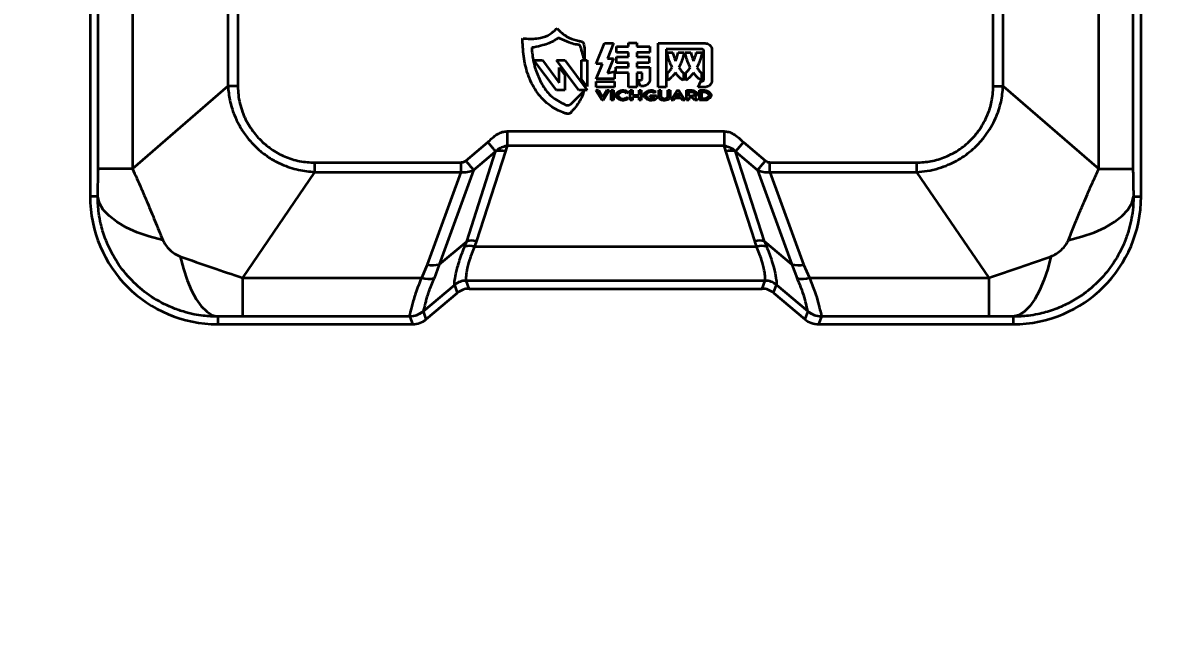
# Model space of a CAD drawing. Header units: millimetres. Extents: x 0 to 420, y 0 to 297.
# Drawn here: x 130.17 to 131.763, y 172.597 to 173.472 of the extents above; entities that cross this region are included whole.
import ezdxf

# ---------------------------------------------------------------- set-up
doc = ezdxf.new("R2010")
doc.units = ezdxf.units.MM
doc.layers.add('尺寸线层', color=150, linetype='Continuous')
doc.styles.add('SLDTEXTSTYLE2', font='TXT', dxfattribs={"width": 0.7})
doc.dimstyles.new('SLDDIMSTYLE0', dxfattribs={"dimtxt": 3.5, "dimasz": 3.302, "dimexe": 0, "dimexo": 0.0625, "dimgap": 0.875, "dimtad": 1, "dimdec": 1, "dimlfac": 100, "dimrnd": 1e-09, "dimzin": 12, "dimdsep": 46, "dimtxsty": 'SLDTEXTSTYLE2', "dimsah": 1, "dimcen": 0.09, "dimadec": 0, "dimazin": 3, "dimtfac": 1, "dimtdec": 3, "dimtofl": 0, "dimtmove": 0, "dimatfit": 3, "dimfxl": 0, "dimfrac": 2, "dimtolj": 1, "dimtzin": 12, "dimarcsym": 0})

# ---------------------------------------------------------------- blocks, each defined once
blk = doc.blocks.new('_D_6')
at = {"layer": '尺寸线层'}
for p, q in [((91.2154, 164.9172), (91.2154, 234.1922)), ((321.3154, 165.1871), (321.3154, 234.1922)), ((321.3154, 233.1922), (91.2154, 233.1922))]:
    blk.add_line(p, q, dxfattribs=at)
for points in [[(91.2154, 233.1922), (94.5174, 232.6842), (94.5174, 233.7002)], [(321.3154, 233.1922), (318.0134, 233.7002), (318.0134, 232.6842)]]:
    blk.add_solid(points, dxfattribs=at)
at = {"layer": '尺寸线层', "insert": (205.1726, 237.704), "char_height": 3.5, "attachment_point": 1, "style": 'SLDTEXTSTYLE2'}
blk.add_mtext('23010', dxfattribs=at)
blk = doc.blocks.new('_D_7')
at = {"layer": '尺寸线层'}
for p, q in [((70.597, 160.4022), (70.597, 246.1922)), ((332.8156, 175.1167), (332.8156, 246.1922)), ((332.8156, 245.1922), (70.597, 245.1922))]:
    blk.add_line(p, q, dxfattribs=at)
for points in [[(70.597, 245.1922), (73.899, 244.6842), (73.899, 245.7002)], [(332.8156, 245.1922), (329.5136, 245.7002), (329.5136, 244.6842)]]:
    blk.add_solid(points, dxfattribs=at)
at = {"layer": '尺寸线层', "insert": (202.8758, 249.704), "char_height": 3.5, "attachment_point": 1, "style": 'SLDTEXTSTYLE2'}
blk.add_mtext('26221.85', dxfattribs=at)

msp = doc.modelspace()

# ---------------------------------------------------------------- linework, layer by layer
at = {"color": 7, "linetype": 'Continuous', "lineweight": 35}
for p, q in [((131.5364, 173.3826), (131.5364, 173.5951)), ((131.5503, 173.3826), (131.5503, 173.5951)), ((130.4587, 173.5851), (130.4587, 173.3826)), ((130.4726, 173.5851), (130.4726, 173.3826)), ((130.3242, 173.5147), (130.3242, 173.2665)), ((131.6848, 173.2665), (131.6848, 173.5147)), ((130.2645, 173.4981), (130.2645, 173.2276)), ((130.2759, 173.2665), (130.2759, 173.4939)), ((131.7331, 173.4939), (131.7331, 173.2665)), ((131.7445, 173.2276), (131.7445, 173.4981)), ((130.9771, 173.414), (130.9891, 173.4431)), ((130.9891, 173.4431), (131.0017, 173.4431)), ((131.0017, 173.4431), (130.9929, 173.4218)), ((131.0227, 173.4436), (131.0346, 173.4436)), ((131.0227, 173.4387), (131.0227, 173.4436)), ((131.0346, 173.4436), (131.0346, 173.4387)), ((131.0647, 173.4432), (131.1306, 173.4432)), ((131.0647, 173.3814), (131.0647, 173.4432)), ((131.0058, 173.4303), (131.0058, 173.4387)), ((131.0058, 173.4387), (131.0227, 173.4387)), ((131.0227, 173.4303), (131.0058, 173.4303)), ((131.0227, 173.4242), (131.0227, 173.4303)), ((131.0346, 173.4387), (131.0527, 173.4387)), ((131.0346, 173.4303), (131.0346, 173.4242)), ((131.0527, 173.4303), (131.0346, 173.4303)), ((131.0527, 173.4387), (131.0527, 173.4303)), ((131.0757, 173.4347), (131.0757, 173.3814)), ((131.1262, 173.4347), (131.0757, 173.4347)), ((131.0769, 173.43), (131.0851, 173.43)), ((131.0927, 173.43), (131.1009, 173.43)), ((131.1023, 173.43), (131.1105, 173.43)), ((131.1182, 173.43), (131.1263, 173.43)), ((131.129, 173.3926), (131.129, 173.4321)), ((131.14, 173.4338), (131.14, 173.3908)), ((130.8896, 173.4195), (130.9014, 173.4195)), ((130.9211, 173.3769), (130.8896, 173.4195)), ((130.9014, 173.4195), (130.9251, 173.3875)), ((130.9211, 173.4195), (130.933, 173.4195)), ((130.9527, 173.3769), (130.9211, 173.4195)), ((130.933, 173.4195), (130.9646, 173.3769)), ((130.9567, 173.4195), (130.9646, 173.4195)), ((130.9567, 173.3928), (130.9567, 173.4195)), ((130.9646, 173.4195), (130.9646, 173.3822)), ((130.9859, 173.414), (130.9771, 173.414)), ((130.9771, 173.3931), (130.9859, 173.414)), ((131.0014, 173.4218), (130.9929, 173.4009)), ((130.9929, 173.4218), (131.0014, 173.4218)), ((131.0058, 173.4242), (131.0227, 173.4242)), ((131.0058, 173.4154), (131.0058, 173.4242)), ((131.0227, 173.4154), (131.0058, 173.4154)), ((131.0227, 173.4097), (131.0227, 173.4154)), ((131.0346, 173.4242), (131.0518, 173.4242)), ((131.0346, 173.4154), (131.0346, 173.4097)), ((131.0518, 173.4154), (131.0346, 173.4154)), ((131.0518, 173.4242), (131.0518, 173.4154)), ((130.9251, 173.4088), (130.933, 173.3982)), ((130.9251, 173.3875), (130.9251, 173.4088)), ((130.933, 173.3982), (130.933, 173.3769)), ((130.9929, 173.4009), (131.0031, 173.4033)), ((131.0031, 173.4033), (131.0031, 173.3931)), ((131.005, 173.4097), (131.0227, 173.4097)), ((131.005, 173.4013), (131.005, 173.4097)), ((131.0227, 173.4013), (131.005, 173.4013)), ((131.0227, 173.3814), (131.0227, 173.4013)), ((131.0346, 173.4097), (131.0527, 173.4097)), ((131.0346, 173.4013), (131.0346, 173.3814)), ((131.0419, 173.4013), (131.0346, 173.4013)), ((131.0419, 173.3937), (131.0419, 173.4013)), ((131.0527, 173.4097), (131.0527, 173.3922)), ((131.0778, 173.3908), (131.0778, 173.401)), ((131.1, 173.401), (131.1, 173.3908)), ((131.1032, 173.3908), (131.1032, 173.401)), ((131.1255, 173.401), (131.1255, 173.3908)), ((130.4587, 173.3826), (130.3242, 173.2665)), ((130.4726, 173.3826), (130.4587, 173.3826)), ((130.9646, 173.3822), (130.9567, 173.3928)), ((131.0031, 173.3931), (130.9771, 173.3931)), ((130.9771, 173.3891), (131.0031, 173.3891)), ((130.9771, 173.3814), (130.9771, 173.3891)), ((131.0031, 173.3814), (130.9771, 173.3814)), ((131.0031, 173.3891), (131.0031, 173.3814)), ((131.0346, 173.3814), (131.0227, 173.3814)), ((131.0358, 173.3913), (131.0393, 173.3913)), ((131.0395, 173.3829), (131.0358, 173.3913)), ((131.0433, 173.3829), (131.0395, 173.3829)), ((131.0757, 173.3814), (131.0647, 173.3814)), ((131.1209, 173.3814), (131.1244, 173.3899)), ((131.1306, 173.3814), (131.1209, 173.3814)), ((131.1244, 173.3899), (131.1262, 173.3899)), ((131.5364, 173.3826), (131.5503, 173.3826)), ((131.5503, 173.3826), (131.6848, 173.2665)), ((130.933, 173.3769), (130.9211, 173.3769)), ((130.9646, 173.3769), (130.9527, 173.3769)), ((130.9768, 173.3769), (130.9803, 173.3769)), ((130.9854, 173.3629), (130.9768, 173.3769)), ((130.9803, 173.3769), (130.9862, 173.3669)), ((130.9862, 173.3669), (130.9921, 173.3769)), ((130.9956, 173.3769), (130.987, 173.3629)), ((130.9921, 173.3769), (130.9956, 173.3769)), ((130.9982, 173.3769), (131.0015, 173.3769)), ((130.9982, 173.3629), (130.9982, 173.3769)), ((131.0015, 173.3769), (131.0015, 173.3629)), ((131.0222, 173.3743), (131.0197, 173.3728)), ((131.0197, 173.367), (131.0222, 173.3654)), ((131.0252, 173.3769), (131.0283, 173.3769)), ((131.0252, 173.3629), (131.0252, 173.3769)), ((131.0283, 173.3769), (131.0283, 173.3699)), ((131.0283, 173.3699), (131.0376, 173.3699)), ((131.0283, 173.3679), (131.0283, 173.3629)), ((131.0376, 173.3679), (131.0283, 173.3679)), ((131.0376, 173.3769), (131.0407, 173.3769)), ((131.0376, 173.3699), (131.0376, 173.3769)), ((131.0376, 173.3629), (131.0376, 173.3679)), ((131.0407, 173.3769), (131.0407, 173.3629)), ((131.0534, 173.3698), (131.0619, 173.3698)), ((131.0534, 173.3678), (131.0534, 173.3698)), ((131.0586, 173.3678), (131.0534, 173.3678)), ((131.0586, 173.366), (131.0586, 173.3678)), ((131.0612, 173.375), (131.0592, 173.3733)), ((131.0619, 173.3698), (131.0619, 173.3648)), ((131.0652, 173.3769), (131.0684, 173.3769)), ((131.0652, 173.3685), (131.0652, 173.3769)), ((131.0684, 173.3769), (131.0684, 173.3691)), ((131.0782, 173.3769), (131.0813, 173.3769)), ((131.0782, 173.3691), (131.0782, 173.3769)), ((131.0813, 173.3769), (131.0813, 173.3685)), ((131.0828, 173.3629), (131.0916, 173.3769)), ((131.088, 173.366), (131.0862, 173.3629)), ((131.0967, 173.366), (131.088, 173.366)), ((131.0892, 173.368), (131.0924, 173.3734)), ((131.0956, 173.368), (131.0892, 173.368)), ((131.0916, 173.3769), (131.0932, 173.3769)), ((131.0924, 173.3734), (131.0956, 173.368)), ((131.0932, 173.3769), (131.102, 173.3629)), ((131.0986, 173.3629), (131.0967, 173.366)), ((131.1044, 173.3769), (131.1123, 173.3769)), ((131.1044, 173.3629), (131.1044, 173.3769)), ((131.1076, 173.3748), (131.1118, 173.3748)), ((131.1076, 173.3687), (131.1076, 173.3748)), ((131.1113, 173.3687), (131.1076, 173.3687)), ((131.1076, 173.3668), (131.1076, 173.3629)), ((131.1114, 173.3668), (131.1076, 173.3668)), ((131.1161, 173.3629), (131.1123, 173.3668)), ((131.1155, 173.3673), (131.12, 173.3629)), ((131.1226, 173.3769), (131.1297, 173.3769)), ((131.1226, 173.3629), (131.1226, 173.3769)), ((131.1258, 173.3747), (131.1297, 173.3747)), ((131.1258, 173.3651), (131.1258, 173.3747)), ((131.13, 173.3651), (131.1258, 173.3651)), ((130.987, 173.3629), (130.9854, 173.3629)), ((131.0015, 173.3629), (130.9982, 173.3629)), ((131.0283, 173.3629), (131.0252, 173.3629)), ((131.0407, 173.3629), (131.0376, 173.3629)), ((131.0862, 173.3629), (131.0828, 173.3629)), ((131.102, 173.3629), (131.0986, 173.3629)), ((131.1076, 173.3629), (131.1044, 173.3629)), ((131.12, 173.3629), (131.1161, 173.3629)), ((131.1303, 173.3629), (131.1226, 173.3629)), ((130.8518, 173.3193), (130.8518, 173.299)), ((130.8518, 173.3193), (131.1573, 173.3193)), ((131.1573, 173.3193), (131.1573, 173.299)), ((130.7936, 173.2778), (130.8245, 173.3038)), ((131.1845, 173.3038), (131.1735, 173.2907)), ((131.1845, 173.3038), (131.2154, 173.2778)), ((130.7949, 173.1642), (130.8355, 173.2907)), ((130.8046, 173.2647), (130.8355, 173.2907)), ((130.8493, 173.2913), (130.8086, 173.1648)), ((130.8518, 173.299), (130.8493, 173.2913)), ((130.8518, 173.299), (131.1573, 173.299)), ((131.1598, 173.2913), (131.1573, 173.299)), ((131.2004, 173.1648), (131.1598, 173.2913)), ((131.1735, 173.2907), (131.2045, 173.2647)), ((131.2142, 173.1642), (131.1735, 173.2907)), ((130.5807, 173.2751), (130.5807, 173.2619)), ((130.5807, 173.2751), (130.7871, 173.2751)), ((130.7871, 173.2619), (130.7871, 173.2751)), ((131.2219, 173.2751), (131.4284, 173.2751)), ((131.4284, 173.2751), (131.4284, 173.2619)), ((130.5807, 173.2619), (130.4791, 173.1131)), ((130.5807, 173.2619), (130.7871, 173.2619)), ((130.7397, 173.1316), (130.7871, 173.2619)), ((130.8046, 173.2647), (130.7562, 173.1317)), ((131.2045, 173.2647), (131.2529, 173.1317)), ((131.2219, 173.2619), (131.4284, 173.2619)), ((131.2219, 173.2619), (131.2693, 173.1316)), ((131.4284, 173.2619), (131.5299, 173.1131)), ((131.6848, 173.2665), (131.7331, 173.2665)), ((130.2752, 173.2276), (130.2645, 173.2276)), ((131.7338, 173.2276), (131.7445, 173.2276)), ((130.7562, 173.1317), (130.7949, 173.1642)), ((130.792, 173.1569), (130.7949, 173.1642)), ((130.8086, 173.1648), (130.8059, 173.1572)), ((130.8059, 173.1572), (131.2031, 173.1572)), ((131.2031, 173.1572), (131.2004, 173.1648)), ((131.2529, 173.1317), (131.2142, 173.1642)), ((131.2142, 173.1642), (131.2171, 173.1569)), ((130.7315, 173.1131), (130.7397, 173.1316)), ((130.7562, 173.1317), (130.7488, 173.1122)), ((131.2529, 173.1317), (131.2603, 173.1122)), ((131.2693, 173.1316), (131.2775, 173.1131)), ((130.4791, 173.1131), (130.7315, 173.1131)), ((130.4791, 173.1131), (130.4791, 173.0587)), ((130.794, 173.1091), (131.215, 173.1091)), ((130.794, 173.1091), (130.794, 173.109)), ((130.7982, 173.0976), (130.794, 173.109)), ((131.2108, 173.0976), (131.215, 173.109)), ((131.215, 173.1091), (131.215, 173.109)), ((131.2775, 173.1131), (131.5299, 173.1131)), ((131.5299, 173.1131), (131.5299, 173.0587)), ((130.7338, 173.0661), (130.778, 173.1031)), ((130.778, 173.1031), (130.778, 173.1032)), ((130.7821, 173.0918), (130.778, 173.1031)), ((130.7982, 173.0976), (131.2108, 173.0976)), ((131.2269, 173.0918), (131.231, 173.1031)), ((131.2311, 173.1032), (131.231, 173.1031)), ((131.231, 173.1031), (131.2752, 173.0661)), ((130.7379, 173.0546), (130.7821, 173.0918)), ((131.2269, 173.0918), (131.2712, 173.0546)), ((130.7338, 173.0658), (130.7338, 173.0661)), ((130.7379, 173.0546), (130.7338, 173.0658)), ((131.2752, 173.0658), (131.2712, 173.0546)), ((131.2752, 173.0661), (131.2752, 173.0658)), ((130.4445, 173.0583), (130.4445, 173.0476)), ((130.4445, 173.0476), (130.7186, 173.0476)), ((130.7146, 173.0587), (130.4791, 173.0587)), ((130.7146, 173.0587), (130.7146, 173.0591)), ((130.7146, 173.0587), (130.7186, 173.0476)), ((131.2945, 173.0587), (131.2904, 173.0476)), ((131.2904, 173.0476), (131.5645, 173.0476)), ((131.2945, 173.0591), (131.2945, 173.0587)), ((131.5299, 173.0587), (131.2945, 173.0587)), ((131.5645, 173.0583), (131.5645, 173.0476))]:
    msp.add_line(p, q, dxfattribs=at)
at = {"color": 7, "linetype": 'Continuous', "lineweight": 35, "flags": 128}
for points in [[(130.3668, 173.166), (130.3479, 173.1709), (130.3306, 173.1769), (130.3152, 173.1839), (130.302, 173.1916), (130.2912, 173.2), (130.283, 173.2089), (130.2777, 173.2182), (130.2752, 173.2276)], [(131.6422, 173.166), (131.6611, 173.1709), (131.6784, 173.1769), (131.6938, 173.1839), (131.7071, 173.1916), (131.7178, 173.2), (131.726, 173.2089), (131.7313, 173.2182), (131.7338, 173.2276)], [(130.3914, 173.1431), (130.3959, 173.1255), (130.4012, 173.1095), (130.4073, 173.0952), (130.414, 173.083), (130.4211, 173.0731), (130.4287, 173.0656), (130.4365, 173.0606), (130.4445, 173.0583)], [(131.6176, 173.1431), (131.6131, 173.1255), (131.6078, 173.1095), (131.6017, 173.0952), (131.5951, 173.083), (131.5879, 173.0731), (131.5803, 173.0656), (131.5725, 173.0606), (131.5645, 173.0583)]]:
    msp.add_lwpolyline(points, dxfattribs=at)
at = {"color": 7, "linetype": 'Continuous', "lineweight": 35}
for centre, radius, start, end in [((130.8436, 173.2617), 0.0302, 79.2033, 105.5504), ((131.1654, 173.2617), 0.0302, 74.4498, 100.7965), ((130.4445, 173.2276), 0.18, 180, 270), ((131.5645, 173.2276), 0.18, 270, 0), ((130.7995, 173.1287), 0.0292, 77.3355, 105.0062), ((130.8029, 173.1351), 0.0302, 79.2034, 105.5503), ((131.2061, 173.1351), 0.0302, 74.4497, 100.7966), ((131.2095, 173.1287), 0.0292, 74.9938, 102.6645), ((130.7476, 173.1671), 0.0363, 257.3368, 283.5701), ((131.2614, 173.1671), 0.0363, 256.4299, 282.6632), ((130.7416, 173.1445), 0.033, 252.1572, 282.5019), ((130.794, 173.084), 0.025, 90.0933, 129.9643), ((130.7941, 173.084), 0.025, 90.0586, 129.9414), ((131.215, 173.084), 0.025, 50.0357, 89.9067), ((131.215, 173.084), 0.025, 50.0586, 89.9414), ((131.2674, 173.1445), 0.033, 257.4981, 287.8428), ((130.7146, 173.0891), 0.03, 269.859, 309.7499), ((130.7145, 173.0888), 0.03, 270.0586, 309.9414), ((131.2944, 173.0891), 0.03, 230.2501, 270.141), ((131.2945, 173.0888), 0.03, 230.0586, 269.9414)]:
    msp.add_arc(centre, radius, start, end, dxfattribs=at)
for centre, major_axis, start_param, end_param in [((130.7982, 173.0726), (-0.0086, 0.0235), 5.934618, 6.631752), ((131.2108, 173.0726), (-0.0086, -0.0235), 2.793026, 3.49016), ((130.7186, 173.0776), (-0.0103, 0.0282), 2.793026, 3.49016), ((131.2904, 173.0776), (-0.0103, -0.0282), 5.934618, 6.631752)]:
    msp.add_ellipse(centre, major_axis=major_axis, ratio=0.998448, start_param=start_param, end_param=end_param, dxfattribs=at)
for points, knots in [([(130.8737, 173.4501), (130.8753, 173.45), (130.8837, 173.4492), (130.8946, 173.4494), (130.9079, 173.4533), (130.916, 173.4581), (130.9207, 173.4629), (130.9221, 173.4645)], [0, 0, 0, 0, 0.095059, 0.477947, 0.614031, 0.878763, 1, 1, 1, 1]), ([(130.9221, 173.4645), (130.9232, 173.4632), (130.9281, 173.4577), (130.9381, 173.4504), (130.9481, 173.4477), (130.9526, 173.4464)], [0, 0, 0, 0, 0.1389856, 0.6119172, 1, 1, 1, 1]), ([(130.8735, 173.4476), (130.8735, 173.4478), (130.8735, 173.4483), (130.8736, 173.4491), (130.8736, 173.4497), (130.8737, 173.4501)], [0, 0, 0, 0, 0.252501, 0.504816, 1, 1, 1, 1]), ([(130.9354, 173.3441), (130.9338, 173.3446), (130.9259, 173.3473), (130.9107, 173.3552), (130.8966, 173.3694), (130.8876, 173.3841), (130.8821, 173.396), (130.8782, 173.4083), (130.8744, 173.4255), (130.8739, 173.4387), (130.8735, 173.4476)], [0, 0, 0, 0, 0.0386496, 0.194338, 0.3927059, 0.4931491, 0.5935436, 0.6938955, 0.7942112, 1, 1, 1, 1]), ([(130.9231, 173.4502), (130.9218, 173.4492), (130.9179, 173.4464), (130.9109, 173.443), (130.9009, 173.4398), (130.8937, 173.4383), (130.8894, 173.4374)], [0, 0, 0, 0, 0.137822, 0.39048, 0.642641, 1, 1, 1, 1]), ([(130.9262, 173.45), (130.9258, 173.4502), (130.925, 173.4504), (130.9241, 173.4505), (130.9235, 173.4504), (130.9232, 173.4502), (130.9231, 173.4502)], [0, 0, 0, 0, 0.465921, 0.719479, 0.884635, 1, 1, 1, 1]), ([(130.9529, 173.4409), (130.9512, 173.4411), (130.9465, 173.4416), (130.9375, 173.4446), (130.9305, 173.448), (130.9262, 173.45)], [0, 0, 0, 0, 0.177002, 0.501951, 1, 1, 1, 1]), ([(130.9526, 173.4464), (130.9543, 173.4462), (130.9563, 173.4459), (130.9585, 173.4447), (130.9594, 173.4434), (130.9605, 173.4387), (130.9609, 173.4307), (130.9606, 173.4235), (130.9605, 173.4199)], [0, 0, 0, 0, 0.160025, 0.196998, 0.234195, 0.311686, 0.649476, 1, 1, 1, 1]), ([(131.1306, 173.4432), (131.1317, 173.4431), (131.1339, 173.4429), (131.1367, 173.4412), (131.1388, 173.4388), (131.1399, 173.4362), (131.14, 173.4345), (131.14, 173.4338)], [0, 0, 0, 0, 0.220827, 0.440436, 0.651052, 0.864309, 1, 1, 1, 1]), ([(130.8894, 173.4374), (130.889, 173.4373), (130.8883, 173.4372), (130.8873, 173.437), (130.8867, 173.437), (130.8864, 173.437)], [0, 0, 0, 0, 0.400257, 0.699592, 1, 1, 1, 1]), ([(130.8864, 173.437), (130.8865, 173.4353), (130.8869, 173.4303), (130.8877, 173.4231), (130.8892, 173.4154), (130.8904, 173.411), (130.8909, 173.4088)], [0, 0, 0, 0, 0.174669, 0.524102, 0.761562, 1, 1, 1, 1]), ([(130.9552, 173.4383), (130.955, 173.4388), (130.9546, 173.4396), (130.9539, 173.4404), (130.9533, 173.4408), (130.953, 173.4409), (130.9529, 173.4409)], [0, 0, 0, 0, 0.4140445, 0.7491204, 0.8856781, 1, 1, 1, 1]), ([(130.9605, 173.4199), (130.96, 173.4215), (130.9591, 173.4247), (130.9574, 173.4309), (130.956, 173.4354), (130.9552, 173.4383)], [0, 0, 0, 0, 0.261065, 0.522123, 1, 1, 1, 1]), ([(131.0842, 173.4091), (131.0835, 173.4106), (131.0815, 173.4147), (131.0788, 173.4216), (131.0776, 173.4272), (131.0769, 173.43)], [0, 0, 0, 0, 0.225098, 0.610129, 1, 1, 1, 1]), ([(131.0851, 173.43), (131.0854, 173.4284), (131.0861, 173.4255), (131.0876, 173.4216), (131.0885, 173.4192), (131.0889, 173.418)], [0, 0, 0, 0, 0.397021, 0.698347, 1, 1, 1, 1]), ([(131.0889, 173.418), (131.0895, 173.4196), (131.0906, 173.4223), (131.0919, 173.4263), (131.0924, 173.4288), (131.0927, 173.43)], [0, 0, 0, 0, 0.396668, 0.697235, 1, 1, 1, 1]), ([(131.1009, 173.43), (131.1006, 173.4284), (131.0996, 173.424), (131.0973, 173.4169), (131.0949, 173.4117), (131.0936, 173.4091)], [0, 0, 0, 0, 0.225279, 0.610555, 1, 1, 1, 1]), ([(131.1096, 173.4091), (131.1089, 173.4106), (131.1069, 173.4147), (131.1042, 173.4216), (131.1029, 173.4272), (131.1023, 173.43)], [0, 0, 0, 0, 0.225097, 0.610128, 1, 1, 1, 1]), ([(131.1105, 173.43), (131.1109, 173.4284), (131.1115, 173.4255), (131.1129, 173.4216), (131.1138, 173.4192), (131.1143, 173.418)], [0, 0, 0, 0, 0.397481, 0.698479, 1, 1, 1, 1]), ([(131.1143, 173.418), (131.1149, 173.4196), (131.1161, 173.4223), (131.1174, 173.4263), (131.1179, 173.4288), (131.1182, 173.43)], [0, 0, 0, 0, 0.395845, 0.696793, 1, 1, 1, 1]), ([(131.1263, 173.43), (131.126, 173.4284), (131.125, 173.424), (131.1227, 173.4169), (131.1202, 173.4117), (131.119, 173.4091)], [0, 0, 0, 0, 0.22528, 0.610558, 1, 1, 1, 1]), ([(131.129, 173.4321), (131.1289, 173.4324), (131.1289, 173.433), (131.1284, 173.4338), (131.1277, 173.4344), (131.127, 173.4347), (131.1265, 173.4347), (131.1262, 173.4347)], [0, 0, 0, 0, 0.215909, 0.431679, 0.642748, 0.836136, 1, 1, 1, 1]), ([(130.8909, 173.4088), (130.8915, 173.4072), (130.8942, 173.3993), (130.8989, 173.3885), (130.9061, 173.3772), (130.9151, 173.3667), (130.9254, 173.3606), (130.9338, 173.3567), (130.9364, 173.3558), (130.9385, 173.3559), (130.9415, 173.3573), (130.9485, 173.3643), (130.9548, 173.3709), (130.9597, 173.3759)], [0, 0, 0, 0, 0.048169, 0.241379, 0.33788, 0.433916, 0.639701, 0.675797, 0.701807, 0.718369, 0.734888, 0.796355, 1, 1, 1, 1]), ([(131.0778, 173.401), (131.0789, 173.4022), (131.0807, 173.4041), (131.0827, 173.4069), (131.0837, 173.4084), (131.0842, 173.4091)], [0, 0, 0, 0, 0.482099, 0.740834, 1, 1, 1, 1]), ([(131.0889, 173.4015), (131.0879, 173.4002), (131.0858, 173.3975), (131.0821, 173.3938), (131.0792, 173.3918), (131.0778, 173.3908)], [0, 0, 0, 0, 0.3221678, 0.6583639, 1, 1, 1, 1]), ([(131.1, 173.3908), (131.0986, 173.3917), (131.0959, 173.3937), (131.0922, 173.3974), (131.09, 173.4001), (131.0889, 173.4015)], [0, 0, 0, 0, 0.323845, 0.659773, 1, 1, 1, 1]), ([(131.0936, 173.4091), (131.0946, 173.4077), (131.096, 173.4056), (131.0982, 173.4029), (131.0994, 173.4016), (131.1, 173.401)], [0, 0, 0, 0, 0.48414, 0.741719, 1, 1, 1, 1]), ([(131.1032, 173.401), (131.1044, 173.4022), (131.1061, 173.4041), (131.1081, 173.4069), (131.1091, 173.4084), (131.1096, 173.4091)], [0, 0, 0, 0, 0.484106, 0.741689, 1, 1, 1, 1]), ([(131.1143, 173.4015), (131.1133, 173.4002), (131.1112, 173.3975), (131.1075, 173.3938), (131.1047, 173.3918), (131.1032, 173.3908)], [0, 0, 0, 0, 0.323586, 0.659323, 1, 1, 1, 1]), ([(131.1255, 173.3908), (131.1241, 173.3917), (131.1213, 173.3937), (131.1176, 173.3973), (131.1154, 173.4001), (131.1143, 173.4015)], [0, 0, 0, 0, 0.3225082, 0.6590596, 1, 1, 1, 1]), ([(131.119, 173.4091), (131.12, 173.4077), (131.1214, 173.4056), (131.1236, 173.4029), (131.1248, 173.4016), (131.1255, 173.401)], [0, 0, 0, 0, 0.481223, 0.740091, 1, 1, 1, 1]), ([(130.4587, 173.3826), (130.4593, 173.376), (130.4607, 173.3622), (130.4665, 173.3439), (130.4743, 173.3273), (130.4833, 173.3133), (130.494, 173.3008), (130.5061, 173.2896), (130.5194, 173.2802), (130.5368, 173.2712), (130.5571, 173.2642), (130.573, 173.2627), (130.5807, 173.2619)], [0, 0, 0, 0, 0.105818, 0.221247, 0.303726, 0.397637, 0.486458, 0.56599, 0.660847, 0.744444, 0.877991, 1, 1, 1, 1]), ([(130.4726, 173.3826), (130.4728, 173.3786), (130.473, 173.3705), (130.4752, 173.3583), (130.4798, 173.3432), (130.4883, 173.3258), (130.5023, 173.3081), (130.5192, 173.2936), (130.5385, 173.2831), (130.5592, 173.2764), (130.5736, 173.2755), (130.5807, 173.2751)], [0, 0, 0, 0, 0.070722, 0.143758, 0.21913, 0.352151, 0.485358, 0.616819, 0.745052, 0.874872, 1, 1, 1, 1]), ([(131.0393, 173.3913), (131.0396, 173.3913), (131.0403, 173.3913), (131.0411, 173.3917), (131.0416, 173.3923), (131.0419, 173.393), (131.0419, 173.3935), (131.0419, 173.3937)], [0, 0, 0, 0, 0.2727578, 0.4578419, 0.6443533, 0.8508999, 1, 1, 1, 1]), ([(131.0527, 173.3922), (131.0526, 173.3911), (131.0524, 173.389), (131.0507, 173.3862), (131.0483, 173.3841), (131.0457, 173.383), (131.044, 173.3829), (131.0433, 173.3829)], [0, 0, 0, 0, 0.218278, 0.435149, 0.644163, 0.864466, 1, 1, 1, 1]), ([(131.1262, 173.3899), (131.1266, 173.3899), (131.1272, 173.39), (131.1281, 173.3905), (131.1287, 173.3912), (131.1289, 173.3919), (131.129, 173.3924), (131.129, 173.3926)], [0, 0, 0, 0, 0.23459, 0.4696301, 0.6836997, 0.8787885, 1, 1, 1, 1]), ([(131.14, 173.3908), (131.1399, 173.3897), (131.1397, 173.3876), (131.1381, 173.3848), (131.1357, 173.3827), (131.133, 173.3816), (131.1313, 173.3815), (131.1306, 173.3814)], [0, 0, 0, 0, 0.217033, 0.432668, 0.640579, 0.859649, 1, 1, 1, 1]), ([(131.4284, 173.2751), (131.4352, 173.2755), (131.449, 173.2763), (131.4698, 173.2828), (131.4863, 173.2916), (131.4985, 173.301), (131.5092, 173.3111), (131.5198, 173.3248), (131.5289, 173.3423), (131.5351, 173.3615), (131.5359, 173.3752), (131.5364, 173.3826)], [0, 0, 0, 0, 0.120461, 0.246403, 0.382818, 0.450919, 0.519058, 0.644752, 0.756806, 0.869265, 1, 1, 1, 1]), ([(131.4284, 173.2619), (131.4334, 173.2623), (131.4438, 173.2632), (131.459, 173.2667), (131.4767, 173.2731), (131.496, 173.2839), (131.5129, 173.2982), (131.525, 173.3124), (131.5333, 173.3248), (131.5413, 173.3407), (131.548, 173.36), (131.5496, 173.3753), (131.5503, 173.3826)], [0, 0, 0, 0, 0.080728, 0.166845, 0.247263, 0.380655, 0.517772, 0.598864, 0.677745, 0.754478, 0.883127, 1, 1, 1, 1]), ([(130.9597, 173.3759), (130.9593, 173.3743), (130.9581, 173.3694), (130.954, 173.3619), (130.9484, 173.3532), (130.9437, 173.348), (130.9413, 173.3454)], [0, 0, 0, 0, 0.138868, 0.417722, 0.706333, 1, 1, 1, 1]), ([(131.0222, 173.3654), (131.0212, 173.3647), (131.0193, 173.3632), (131.0157, 173.3625), (131.0119, 173.3631), (131.0086, 173.3646), (131.0062, 173.3666), (131.0051, 173.3681), (131.0047, 173.3695), (131.0048, 173.3709), (131.0056, 173.3725), (131.0076, 173.3745), (131.011, 173.3764), (131.0151, 173.3773), (131.0188, 173.3766), (131.021, 173.3754), (131.022, 173.3745), (131.0222, 173.3743)], [0, 0, 0, 0, 0.08519, 0.168963, 0.246186, 0.360946, 0.418211, 0.462463, 0.491745, 0.521214, 0.557381, 0.617071, 0.720017, 0.827682, 0.905205, 0.982624, 1, 1, 1, 1]), ([(131.0197, 173.3728), (131.0191, 173.3733), (131.0179, 173.3743), (131.0157, 173.3749), (131.0132, 173.3747), (131.011, 173.3737), (131.0093, 173.3724), (131.0084, 173.3712), (131.0081, 173.3702), (131.0082, 173.3692), (131.0087, 173.368), (131.0101, 173.3666), (131.0123, 173.3654), (131.015, 173.3648), (131.0174, 173.3653), (131.0188, 173.3661), (131.0195, 173.3668), (131.0197, 173.367)], [0, 0, 0, 0, 0.079836, 0.158698, 0.232948, 0.337554, 0.41275, 0.456024, 0.489191, 0.522624, 0.56103, 0.622793, 0.723203, 0.826712, 0.901133, 0.975506, 1, 1, 1, 1]), ([(131.0619, 173.3648), (131.0603, 173.364), (131.0576, 173.3626), (131.0529, 173.3626), (131.0489, 173.3641), (131.0461, 173.366), (131.0446, 173.3677), (131.044, 173.369), (131.0439, 173.3702), (131.0443, 173.3715), (131.0454, 173.3732), (131.0481, 173.3753), (131.0519, 173.3769), (131.0561, 173.3772), (131.0591, 173.3763), (131.0606, 173.3753), (131.0612, 173.375)], [0, 0, 0, 0, 0.120432, 0.213162, 0.331684, 0.413005, 0.455865, 0.488872, 0.514902, 0.540892, 0.583063, 0.658706, 0.781016, 0.867724, 0.954736, 1, 1, 1, 1]), ([(131.0592, 173.3733), (131.0584, 173.3737), (131.057, 173.3746), (131.0545, 173.3749), (131.052, 173.3744), (131.0498, 173.3734), (131.0483, 173.3722), (131.0476, 173.3711), (131.0472, 173.3701), (131.0473, 173.3692), (131.0479, 173.368), (131.0492, 173.3666), (131.0514, 173.3653), (131.0542, 173.3646), (131.0566, 173.365), (131.058, 173.3657), (131.0586, 173.366)], [0, 0, 0, 0, 0.0898702, 0.1765378, 0.2630266, 0.3624462, 0.4231792, 0.4700992, 0.5009819, 0.5320676, 0.57022, 0.6335218, 0.742023, 0.8362584, 0.9311978, 1, 1, 1, 1]), ([(131.0813, 173.3685), (131.0813, 173.3681), (131.0812, 173.367), (131.0804, 173.3655), (131.079, 173.3641), (131.0768, 173.363), (131.0736, 173.3627), (131.0704, 173.3628), (131.0678, 173.3639), (131.0662, 173.3654), (131.0654, 173.367), (131.0653, 173.3681), (131.0652, 173.3685)], [0, 0, 0, 0, 0.057396, 0.142461, 0.228893, 0.320305, 0.471061, 0.658867, 0.756094, 0.853964, 0.944424, 1, 1, 1, 1]), ([(131.0684, 173.3691), (131.0684, 173.3687), (131.0685, 173.368), (131.0692, 173.3668), (131.0705, 173.3657), (131.0721, 173.365), (131.0739, 173.3649), (131.0756, 173.3654), (131.0769, 173.3663), (131.0778, 173.3675), (131.0781, 173.3684), (131.0782, 173.3689), (131.0782, 173.3691)], [0, 0, 0, 0, 0.075155, 0.16832, 0.291124, 0.415852, 0.54785, 0.661465, 0.788026, 0.890381, 0.967538, 1, 1, 1, 1]), ([(131.1118, 173.3748), (131.1123, 173.3747), (131.113, 173.3747), (131.1138, 173.3743), (131.1144, 173.374), (131.1148, 173.3737), (131.1151, 173.3734), (131.1156, 173.373), (131.1159, 173.3725), (131.1161, 173.372), (131.116, 173.3716), (131.116, 173.3713), (131.1158, 173.3709), (131.1155, 173.3705), (131.1152, 173.3702), (131.1149, 173.37), (131.1145, 173.3697), (131.1141, 173.3695), (131.1138, 173.3693), (131.1134, 173.3692), (131.113, 173.369), (131.1126, 173.3689), (131.1122, 173.3688), (131.1118, 173.3687), (131.1115, 173.3687), (131.1113, 173.3687)], [0, 0, 0, 0, 0.104931, 0.188559, 0.230252, 0.271948, 0.313654, 0.355384, 0.425825, 0.468883, 0.490273, 0.510955, 0.563746, 0.591003, 0.644663, 0.671402, 0.698138, 0.751654, 0.778385, 0.805115, 0.858613, 0.885344, 0.912077, 0.955815, 1, 1, 1, 1]), ([(131.1123, 173.3668), (131.1122, 173.3668), (131.1121, 173.3668), (131.1118, 173.3668), (131.1116, 173.3668), (131.1114, 173.3668)], [0, 0, 0, 0, 0.253407, 0.506797, 1, 1, 1, 1]), ([(131.1123, 173.3769), (131.1131, 173.3768), (131.115, 173.3766), (131.1171, 173.3754), (131.1186, 173.3741), (131.1193, 173.373), (131.1195, 173.3719), (131.1193, 173.3708), (131.1186, 173.3694), (131.1173, 173.368), (131.1161, 173.3675), (131.1155, 173.3673)], [0, 0, 0, 0, 0.1479738, 0.3534631, 0.4502059, 0.5301426, 0.5919075, 0.6536295, 0.7509391, 0.887099, 1, 1, 1, 1]), ([(131.1297, 173.3769), (131.1305, 173.3768), (131.1328, 173.3765), (131.1356, 173.375), (131.1377, 173.3731), (131.1387, 173.3715), (131.1391, 173.37), (131.1389, 173.3685), (131.1379, 173.3667), (131.1358, 173.3647), (131.1331, 173.3632), (131.131, 173.363), (131.1303, 173.3629)], [0, 0, 0, 0, 0.103068, 0.272975, 0.380129, 0.450745, 0.504132, 0.557726, 0.630958, 0.750137, 0.907593, 1, 1, 1, 1]), ([(131.1297, 173.3747), (131.1303, 173.3746), (131.1318, 173.3744), (131.1336, 173.3734), (131.135, 173.372), (131.1357, 173.3709), (131.1359, 173.3699), (131.1357, 173.3688), (131.1349, 173.3675), (131.1335, 173.3662), (131.1317, 173.3653), (131.1305, 173.3651), (131.13, 173.3651)], [0, 0, 0, 0, 0.107522, 0.269023, 0.38047, 0.452163, 0.50862, 0.565188, 0.646662, 0.775363, 0.910485, 1, 1, 1, 1]), ([(130.9413, 173.3454), (130.9408, 173.3449), (130.9399, 173.3441), (130.9383, 173.3436), (130.9369, 173.3437), (130.9359, 173.3439), (130.9354, 173.3441)], [0, 0, 0, 0, 0.319453, 0.543111, 0.766311, 1, 1, 1, 1]), ([(130.8245, 173.3038), (130.8289, 173.308), (130.835, 173.3139), (130.8448, 173.3187), (130.8495, 173.3191), (130.8518, 173.3193)], [0, 0, 0, 0, 0.5586189, 0.7893395, 1, 1, 1, 1]), ([(131.1573, 173.3193), (131.1595, 173.3191), (131.1642, 173.3187), (131.174, 173.3139), (131.1801, 173.308), (131.1845, 173.3038)], [0, 0, 0, 0, 0.209288, 0.438923, 1, 1, 1, 1]), ([(130.8245, 173.3038), (130.8256, 173.3025), (130.8278, 173.2999), (130.8309, 173.2962), (130.8336, 173.293), (130.8349, 173.2915), (130.8355, 173.2907)], [0, 0, 0, 0, 0.245848, 0.5, 0.754152, 1, 1, 1, 1]), ([(130.8355, 173.2907), (130.8368, 173.292), (130.8392, 173.2944), (130.8447, 173.2974), (130.849, 173.2984), (130.8518, 173.299)], [0, 0, 0, 0, 0.294463, 0.547852, 1, 1, 1, 1]), ([(131.1573, 173.299), (131.16, 173.2984), (131.1643, 173.2974), (131.1698, 173.2944), (131.1722, 173.292), (131.1735, 173.2907)], [0, 0, 0, 0, 0.452149, 0.705537, 1, 1, 1, 1]), ([(130.7936, 173.2778), (130.7926, 173.2771), (130.7911, 173.276), (130.7888, 173.2752), (130.7877, 173.2752), (130.7871, 173.2751)], [0, 0, 0, 0, 0.521782, 0.769325, 1, 1, 1, 1]), ([(130.7936, 173.2778), (130.7947, 173.2765), (130.7969, 173.2739), (130.8, 173.2702), (130.8027, 173.267), (130.8039, 173.2655), (130.8046, 173.2647)], [0, 0, 0, 0, 0.245849, 0.500001, 0.754152, 1, 1, 1, 1]), ([(131.2045, 173.2647), (131.2051, 173.2655), (131.2064, 173.267), (131.2091, 173.2702), (131.2122, 173.2739), (131.2144, 173.2765), (131.2154, 173.2778)], [0, 0, 0, 0, 0.245847, 0.499999, 0.754151, 1, 1, 1, 1]), ([(131.2219, 173.2751), (131.2214, 173.2752), (131.2202, 173.2752), (131.2179, 173.276), (131.2165, 173.2771), (131.2154, 173.2778)], [0, 0, 0, 0, 0.232062, 0.478453, 1, 1, 1, 1]), ([(131.2219, 173.2619), (131.2219, 173.2639), (131.2219, 173.2679), (131.2219, 173.2727), (131.2219, 173.2751)], [0, 0, 0, 0, 0.506963, 1, 1, 1, 1]), ([(130.2752, 173.2276), (130.2754, 173.2365), (130.2757, 173.2477), (130.2759, 173.2605), (130.2759, 173.2644), (130.2759, 173.2659), (130.2759, 173.2665)], [0, 0, 0, 0, 0.712288, 0.891315, 0.960245, 1, 1, 1, 1]), ([(130.2761, 173.2665), (130.2761, 173.2664), (130.276, 173.2663), (130.276, 173.2656), (130.2759, 173.2648), (130.2759, 173.2643)], [0, 0, 0, 0, 0.207126, 0.438229, 1, 1, 1, 1]), ([(130.3242, 173.2665), (130.3175, 173.2665), (130.3039, 173.2665), (130.2892, 173.2665), (130.2791, 173.2665), (130.2769, 173.2665), (130.2759, 173.2665)], [0, 0, 0, 0, 0.247804, 0.5, 0.752196, 1, 1, 1, 1]), ([(130.3242, 173.2665), (130.3262, 173.262), (130.3303, 173.2529), (130.3359, 173.2402), (130.3409, 173.2287), (130.3474, 173.2136), (130.3561, 173.1924), (130.3631, 173.175), (130.3668, 173.166)], [0, 0, 0, 0, 0.140816, 0.284488, 0.382285, 0.482496, 0.729213, 1, 1, 1, 1]), ([(130.7871, 173.2619), (130.7901, 173.2618), (130.7963, 173.2614), (130.8018, 173.2636), (130.8046, 173.2647)], [0, 0, 0, 0, 0.487848, 1, 1, 1, 1]), ([(131.2045, 173.2647), (131.207, 173.2637), (131.2124, 173.2615), (131.2186, 173.2618), (131.2219, 173.2619)], [0, 0, 0, 0, 0.466493, 1, 1, 1, 1]), ([(131.6422, 173.166), (131.6448, 173.1724), (131.6498, 173.1848), (131.6573, 173.2031), (131.6641, 173.2196), (131.6708, 173.235), (131.6776, 173.2504), (131.6823, 173.2609), (131.6848, 173.2665)], [0, 0, 0, 0, 0.191169, 0.37068, 0.538766, 0.672129, 0.825955, 1, 1, 1, 1]), ([(131.7331, 173.2643), (131.7331, 173.2649), (131.7331, 173.2656), (131.733, 173.2663), (131.7329, 173.2664), (131.7329, 173.2665)], [0, 0, 0, 0, 0.56153, 0.792581, 1, 1, 1, 1]), ([(131.7331, 173.2665), (131.7331, 173.2661), (131.7331, 173.2624), (131.7333, 173.249), (131.7336, 173.2368), (131.7338, 173.2276)], [0, 0, 0, 0, 0.030601, 0.265216, 1, 1, 1, 1]), ([(130.4445, 173.0583), (130.4377, 173.0585), (130.4265, 173.0589), (130.4103, 173.0615), (130.3955, 173.0652), (130.3749, 173.0725), (130.3506, 173.0853), (130.3252, 173.1059), (130.3041, 173.1309), (130.2916, 173.1536), (130.2848, 173.171), (130.2813, 173.1819), (130.2784, 173.1939), (130.2758, 173.2091), (130.2754, 173.2208), (130.2752, 173.2276)], [0, 0, 0, 0, 0.076443, 0.126237, 0.185346, 0.248673, 0.371897, 0.493418, 0.615548, 0.739261, 0.783292, 0.826338, 0.868398, 0.923222, 1, 1, 1, 1]), ([(131.7338, 173.2276), (131.7336, 173.221), (131.7333, 173.2099), (131.7306, 173.1936), (131.7269, 173.1786), (131.7196, 173.158), (131.7068, 173.1337), (131.6885, 173.1111), (131.6696, 173.0942), (131.6516, 173.0818), (131.6351, 173.0733), (131.6211, 173.0678), (131.6102, 173.0644), (131.5984, 173.0615), (131.5832, 173.0589), (131.5716, 173.0585), (131.5645, 173.0583)], [0, 0, 0, 0, 0.0739659, 0.1262093, 0.185583, 0.2486291, 0.3721472, 0.493376, 0.5749275, 0.6569554, 0.7394589, 0.7837418, 0.826761, 0.8685165, 0.9206239, 1, 1, 1, 1]), ([(130.3668, 173.166), (130.368, 173.1636), (130.3706, 173.1587), (130.3766, 173.1523), (130.3836, 173.1467), (130.3889, 173.1443), (130.3914, 173.1431)], [0, 0, 0, 0, 0.228464, 0.490672, 0.757738, 1, 1, 1, 1]), ([(130.778, 173.1032), (130.7778, 173.1044), (130.7775, 173.1067), (130.7794, 173.118), (130.7833, 173.1344), (130.7891, 173.1494), (130.792, 173.1569)], [0, 0, 0, 0, 0.247443, 0.48656, 0.74027, 1, 1, 1, 1]), ([(130.8059, 173.1572), (130.8033, 173.1506), (130.7981, 173.1375), (130.7948, 173.1229), (130.7934, 173.1124), (130.7938, 173.1102), (130.794, 173.1091)], [0, 0, 0, 0, 0.249344, 0.499045, 0.737295, 1, 1, 1, 1]), ([(131.215, 173.1091), (131.2152, 173.1102), (131.2157, 173.1124), (131.2142, 173.1229), (131.2109, 173.1375), (131.2057, 173.1506), (131.2031, 173.1572)], [0, 0, 0, 0, 0.262701, 0.501004, 0.750686, 1, 1, 1, 1]), ([(131.2171, 173.1569), (131.2199, 173.1497), (131.2254, 173.1353), (131.2295, 173.1186), (131.2315, 173.1068), (131.2312, 173.1044), (131.2311, 173.1032)], [0, 0, 0, 0, 0.2476176, 0.4930797, 0.7511019, 1, 1, 1, 1]), ([(131.6176, 173.1431), (131.6202, 173.1443), (131.6255, 173.1467), (131.6324, 173.1523), (131.6385, 173.1587), (131.641, 173.1636), (131.6422, 173.166)], [0, 0, 0, 0, 0.242294, 0.509366, 0.771567, 1, 1, 1, 1]), ([(130.3914, 173.1431), (130.4064, 173.1378), (130.4357, 173.1275), (130.4649, 173.1178), (130.4791, 173.1131)], [0, 0, 0, 0, 0.513929, 1, 1, 1, 1]), ([(131.5299, 173.1131), (131.5446, 173.1179), (131.5739, 173.1276), (131.6031, 173.138), (131.6176, 173.1431)], [0, 0, 0, 0, 0.502691, 1, 1, 1, 1]), ([(130.7146, 173.0591), (130.7148, 173.06), (130.7151, 173.0617), (130.7164, 173.0673), (130.7182, 173.0743), (130.7206, 173.0824), (130.7242, 173.0944), (130.7286, 173.1055), (130.7315, 173.1131)], [0, 0, 0, 0, 0.166395, 0.326802, 0.479925, 0.610174, 0.735331, 1, 1, 1, 1]), ([(130.7488, 173.1122), (130.7473, 173.109), (130.7445, 173.1024), (130.7413, 173.0938), (130.7388, 173.086), (130.7365, 173.0777), (130.7345, 173.0697), (130.7341, 173.0673), (130.7338, 173.0661)], [0, 0, 0, 0, 0.1289949, 0.2604651, 0.3866644, 0.5150401, 0.7527723, 1, 1, 1, 1]), ([(131.2752, 173.0661), (131.2749, 173.0675), (131.2744, 173.0703), (131.2717, 173.0811), (131.2676, 173.0949), (131.2627, 173.1064), (131.2603, 173.1122)], [0, 0, 0, 0, 0.27715, 0.53382, 0.766156, 1, 1, 1, 1]), ([(131.2775, 173.1131), (131.2802, 173.1062), (131.2855, 173.0928), (131.2902, 173.0766), (131.2934, 173.064), (131.2941, 173.0608), (131.2945, 173.0591)], [0, 0, 0, 0, 0.238868, 0.471709, 0.726257, 1, 1, 1, 1]), ([(130.4791, 173.0587), (130.4764, 173.0587), (130.4697, 173.0587), (130.4581, 173.0585), (130.4494, 173.0584), (130.4445, 173.0583)], [0, 0, 0, 0, 0.226599, 0.561025, 1, 1, 1, 1]), ([(131.5645, 173.0583), (131.5598, 173.0584), (131.5513, 173.0585), (131.5397, 173.0587), (131.5328, 173.0587), (131.5299, 173.0587)], [0, 0, 0, 0, 0.426106, 0.75777, 1, 1, 1, 1])]:
    msp.add_open_spline(points, degree=3, knots=knots, dxfattribs=at)

# ---------------------------------------------------------------- dimensions: what is measured, and where the dimension line sits
at = {"layer": '尺寸线层'}
for base, p1, p2, picture, middle in [((70.597, 245.1922), (332.8156, 175.1167), (70.597, 160.4022), '_D_7', (209.0129, 245.1922)), ((91.2154, 233.1922), (321.3154, 165.1871), (91.2154, 164.9172), '_D_6', (209.0129, 233.1922))]:
    dim = msp.add_linear_dim(base=base, p1=p1, p2=p2, angle=0, dimstyle='SLDDIMSTYLE0', dxfattribs=at)
    dim.commit()
    dim.dimension.update_dxf_attribs({"geometry": picture, "text_midpoint": middle, "dimtype": 160})

doc.saveas('drawing.dxf')
